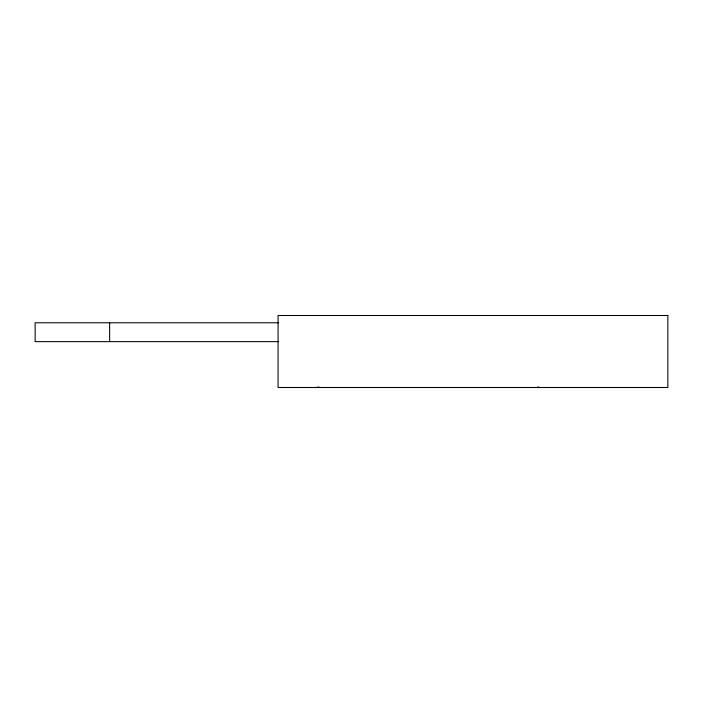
<?xml version="1.0" encoding="UTF-8"?>
<svg xmlns="http://www.w3.org/2000/svg" width="703" height="703" viewBox="0 0 703 703"><rect width="100%" height="100%" fill="white"/><g stroke="black" fill="none" stroke-linecap="round" stroke-linejoin="round"><path stroke-width="1.05" d="M278.66 322.774L35.15 322.774L35.15 341.64L278.66 341.64M109.633 322.774L109.633 341.64M318.96 386.949A12.417 12.417 0 0 1 315.313 387.502M541.231 387.502A12.417 12.417 0 0 1 537.584 386.949M667.85 315.498L278.072 315.498L278.072 387.502L667.85 387.502L667.85 315.498"/></g></svg>
